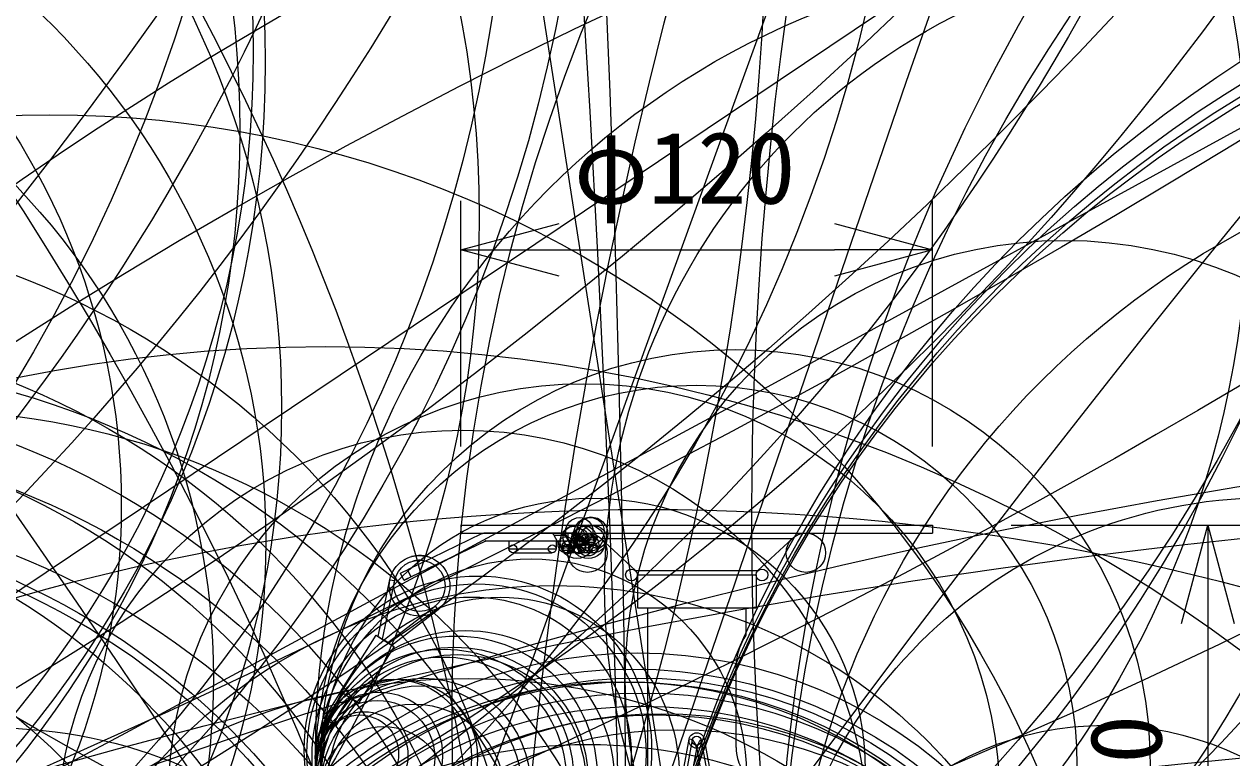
# Model space of a CAD drawing. Units: millimetres, scale not verified. Extents: x -44843 to 41510, y -28604 to 52816.
# Drawn here: x 3.24 to 33.96, y 22.52 to 41.17 of the extents above; entities that cross this region are included whole.
import ezdxf
from ezdxf.enums import TextEntityAlignment as Align

# ---------------------------------------------------------------- set-up
doc = ezdxf.new("R2010")
doc.units = ezdxf.units.MM
doc.header["$LTSCALE"] = 0.125
doc.layers.add('0-0_0', color=1, linetype='Continuous', lineweight=18)
doc.layers.add('0-4_GAIKEI', color=1, linetype='Continuous', lineweight=18)
doc.layers.add('0-5_SUNPO', color=7, linetype='Continuous')
doc.styles.add('ＭＳ ゴシック', font='')
doc.styles.get('ＭＳ ゴシック').set_extended_font_data('MS Gothic')

# ---------------------------------------------------------------- blocks, each defined once
blk = doc.blocks.new('_Open30')
at = {"layer": '0-0_0', "color": 7}
blk.add_line((0, 0), (-1, 0), dxfattribs=at)
blk.add_lwpolyline([(-1, 0.26795), (0, 0), (-1, -0.26795)], dxfattribs=at)
blk = doc.blocks.new('D3')
at = {"layer": '0-5_SUNPO'}
for p, q in [((350.8526, 89.9261), (357.1026, 89.9261)), ((355.8526, 87.4261), (355.8526, 79.3762)), ((346.553, 76.8762), (357.1026, 76.8762))]:
    blk.add_line(p, q, dxfattribs=at)
at = {"layer": '0-5_SUNPO', "xscale": 2.5, "yscale": 2.5}
for p, rotation in [((355.8526, 89.9261), 90), ((355.8526, 76.8762), 270)]:
    blk.add_blockref('_Open30', p, dxfattribs=dict(at, rotation=rotation))
at = {"layer": '0-5_SUNPO', "style": 'ＭＳ ゴシック'}
blk.add_text('130', height=1.833, rotation=90, dxfattribs=at).set_placement((355.2276, 81.3651), align=Align.BOTTOM_LEFT)
blk = doc.blocks.new('D2')
at = {"layer": '0-5_SUNPO'}
for p, q in [((336.8526, 91.9261), (336.8526, 98.1761)), ((348.8526, 91.9261), (348.8526, 98.1761)), ((339.3526, 96.9261), (346.3526, 96.9261))]:
    blk.add_line(p, q, dxfattribs=at)
at = {"layer": '0-5_SUNPO', "xscale": 2.5, "yscale": 2.5, "rotation": 180}
blk.add_blockref('_Open30', (336.8526, 96.9261), dxfattribs=at)
at = {"layer": '0-5_SUNPO', "xscale": 2.5, "yscale": 2.5}
blk.add_blockref('_Open30', (348.8526, 96.9261), dxfattribs=at)
at = {"layer": '0-5_SUNPO', "style": 'ＭＳ ゴシック'}
blk.add_text('φ120', height=1.833, dxfattribs=at).set_placement((339.7276, 97.5511), align=Align.BOTTOM_LEFT)

msp = doc.modelspace()

# ---------------------------------------------------------------- linework, layer by layer
at = {"layer": '0-0_0'}
for p, q in [((16.7736, 28.032), (16.7736, 27.832)), ((17.0688, 28.232), (17.0688, 28.032)), ((17.2697, 28.232), (17.2697, 28.032)), ((15.6736, 27.732), (16.6736, 27.732)), ((12.899, 27.031), (12.812, 27.211))]:
    msp.add_line(p, q, dxfattribs=at)
for points in [[(12.812, 27.211), (12.8641, 27.2365), (12.9911, 27.2981), (13.0782, 27.118), (14.9647, 28.03), (14.9689, 28.0315), (14.9734, 28.032), (17.2775, 28.032), (17.2775, 28.232), (14.9734, 28.232), (14.9524, 28.231), (14.9316, 28.228), (14.9112, 28.223), (14.8913, 28.2161), (14.8777, 28.2101), (12.9911, 27.2981)], [(14.9647, 28.03), (14.9743, 28.03), (13.8092, 27.4668)], [(14.983, 28.032), (14.9786, 28.0315), (14.9743, 28.03)], [(15.5736, 28.032), (15.5736, 27.832), (16.7736, 27.832)], [(13.5414, 27.6206), (13.5038, 27.632), (13.4657, 27.6414), (13.4271, 27.6489), (13.3883, 27.6545), (13.3492, 27.658), (13.3099, 27.6595), (13.2707, 27.659), (13.2315, 27.6566), (13.1925, 27.6521), (13.1537, 27.6457), (13.0981, 27.6328)], [(13.8082, 27.4676), (14.1455, 27.6309), (14.2553, 27.6843), (14.2939, 27.7034), (14.2937, 27.7033), (14.2919, 27.7025), (14.2713, 27.6928), (14.0672, 27.5947), (13.5329, 27.3359), (13.4926, 27.3161)], [(13.6901, 27.4092), (13.0878, 27.118), (13.0834, 27.1159), (12.9571, 27.055), (12.9192, 27.0368), (12.9096, 27.0323), (12.9074, 27.0312), (12.9069, 27.031), (12.9068, 27.031), (12.899, 27.031), (12.9124, 27.0376), (12.9511, 27.0565), (13.0782, 27.118)], [(13.4528, 27.5213), (13.4175, 27.5288), (13.3819, 27.5344), (13.346, 27.5379), (13.3099, 27.5395), (13.2738, 27.5391), (13.2378, 27.5367), (13.202, 27.5322), (13.1665, 27.5258), (13.1295, 27.517)], [(13.4926, 27.3161), (13.4927, 27.3161), (13.4932, 27.3163), (13.4954, 27.3173), (13.5047, 27.3217), (13.5425, 27.3397), (13.6833, 27.4074), (13.6888, 27.4101)], [(12.2436, 25.604), (12.5459, 27.0474), (12.5459, 27.0474), (12.5459, 27.0474), (12.5459, 27.0474), (12.5461, 27.0474), (12.547, 27.0472), (12.5503, 27.0465), (12.563, 27.0438), (12.6043, 27.0351), (12.6459, 27.0264), (12.6633, 27.0228), (12.3518, 25.5357)], [(12.4936, 25.4468), (13.6966, 26.375), (13.6966, 26.3749), (13.6966, 26.3749), (13.6966, 26.3749), (13.6967, 26.3747), (13.6972, 26.374), (13.6993, 26.3713), (13.7072, 26.361), (13.7329, 26.3274), (13.7589, 26.2939), (13.7699, 26.2799), (12.6022, 25.3791)], [(12.6027, 25.3795), (12.6027, 25.3794), (12.6392, 25.3563), (12.6486, 25.3503), (12.651, 25.3488), (12.6515, 25.3484), (12.6517, 25.3483), (12.6517, 25.3483), (12.6517, 25.3482), (12.6517, 25.3482), (11.7486, 23.908), (11.7441, 23.9107), (11.4746, 24.0791), (11.3293, 24.1705), (11.2955, 24.1919), (11.2917, 24.1944), (11.2912, 24.1947), (11.2911, 24.1948), (11.2911, 24.1948), (11.2911, 24.1948), (12.1942, 25.6351), (12.1975, 25.6332), (12.207, 25.6273), (12.2437, 25.6046)], [(12.1942, 25.6351), (12.1942, 25.6351), (12.1942, 25.6351), (12.1943, 25.635), (12.1948, 25.6347), (12.1986, 25.6322), (12.2324, 25.6107), (12.3777, 25.5193), (12.6472, 25.3509), (12.6517, 25.3482)], [(12.2436, 25.6043), (12.2384, 25.6075), (12.237, 25.6083), (12.2366, 25.6085), (12.2366, 25.6085), (12.2366, 25.6085), (12.2367, 25.6085), (12.237, 25.6083), (12.2382, 25.6075), (12.2431, 25.6043), (12.2623, 25.5921), (12.3327, 25.5477), (12.3327, 25.5477), (12.5175, 25.4319), (12.5847, 25.39), (12.6094, 25.3748), (12.6094, 25.3748), (12.6093, 25.3748), (12.6093, 25.3749), (12.609, 25.3751), (12.6077, 25.3759), (12.6025, 25.3793), (12.6025, 25.3793)], [(12.4946, 25.4475), (12.4234, 25.4922), (12.3521, 25.5368)], [(12.4944, 25.4475), (12.4233, 25.4921), (12.3521, 25.5367)], [(11.2911, 24.1948), (10.8661, 23.5171), (10.8661, 23.5171)], [(11.5961, 24.0036), (11.1711, 23.3258), (11.1706, 23.3261), (11.006, 23.4289), (10.9022, 23.4941), (10.8734, 23.5124), (10.8672, 23.5163), (10.8664, 23.5169), (10.8662, 23.517), (10.8661, 23.517), (10.8661, 23.517)], [(10.9545, 23.4621), (10.8949, 23.3651), (10.8371, 23.2672), (10.7271, 23.0692), (10.705, 22.9867)], [(11.0804, 23.3822), (10.9493, 23.1629), (10.8863, 23.0516)]]:
    msp.add_lwpolyline(points, dxfattribs=at)
for centre, radius in [((41.4363, 89.2387), 76.0771), ((30.8849, 22.6674), 20.2339), ((21.3308, 22.3468), 10.5501), ((20.3382, 22.3083), 9.6811), ((17.7102, 22.1896), 6.9261), ((13.2995, 26.8896), 0.77), ((13.2995, 26.8896), 0.77), ((13.2995, 26.8896), 0.77), ((15.6736, 27.832), 0.1), ((16.6736, 27.832), 0.1), ((16.1363, 22.1002), 5.474), ((13.2995, 26.8896), 0.65), ((13.2995, 26.8896), 0.65), ((14.7852, 22.7226), 4.417), ((14.7474, 22.6233), 4.3143), ((14.6239, 22.5461), 4.0594), ((15.3477, 22.0428), 4.559), ((14.2346, 22.0308), 3.5833), ((14.4592, 21.9623), 3.7913), ((13.9287, 21.9883), 3.2889), ((14.1908, 21.932), 3.3968), ((13.9052, 21.9523), 3.1273), ((14.2525, 21.8611), 3.2803), ((12.6341, 22.5304), 1.9857), ((13.3978, 21.8207), 2.7205), ((12.7757, 22.5139), 2.0015), ((13.3422, 21.8093), 2.5394), ((12.2685, 22.5708), 1.6179), ((12.2296, 22.5217), 1.4553), ((11.8909, 22.5759), 1.1123), ((13.1607, 21.5857), 2.2975), ((11.7767, 22.6153), 0.9916), ((12.3833, 21.7198), 1.5932)]:
    msp.add_circle(centre, radius, dxfattribs=at)
at = {"layer": '0-4_GAIKEI', "color": 7}
for p, q in [((14.3486, 28.432), (14.3486, 28.232)), ((14.3486, 28.432), (26.3486, 28.432)), ((26.3486, 28.432), (26.3486, 28.232)), ((14.3486, 28.232), (26.3486, 28.232)), ((18.7916, 27.2765), (17.9138, 28.0972)), ((21.9056, 27.2765), (22.7834, 28.0972)), ((18.8392, 27.1669), (18.8392, 26.332)), ((21.8581, 27.1669), (21.8581, 26.332)), ((18.8392, 26.332), (21.8581, 26.332)), ((19.0986, 26.332), (19.0986, 21.407)), ((21.5986, 26.332), (21.5986, 25.632)), ((21.3486, 22.782), (21.3486, 24.882))]:
    msp.add_line(p, q, dxfattribs=at)
at = {"layer": '0-4_GAIKEI'}
for p, q in [((16.7228, 28.1743), (16.7247, 28.1709)), ((16.9349, 27.7897), (16.7247, 28.1709)), ((17.0075, 28.1709), (17.0075, 28.232)), ((17.2178, 27.7897), (17.0075, 28.1709)), ((17.1532, 28.232), (17.2868, 27.9897)), ((17.7536, 27.9897), (17.8432, 28.1523)), ((17.9655, 28.0489), (17.8226, 27.7897)), ((17.9138, 28.0972), (22.7834, 28.0972)), ((17.2178, 27.7897), (16.9349, 27.7897)), ((17.739, 27.732), (17.0186, 27.732)), ((17.3705, 27.932), (17.6699, 27.932)), ((18.7916, 27.2765), (21.9056, 27.2765)), ((18.8392, 27.1669), (21.8581, 27.1669)), ((19.6636, 20.2813), (20.1555, 22.992)), ((19.8935, 20.2396), (20.3486, 22.7473)), ((20.3486, 22.7473), (20.8037, 20.2396)), ((20.4588, 22.977), (20.5417, 22.992)), ((20.4588, 22.977), (20.9508, 20.2663)), ((20.5417, 22.992), (21.0337, 20.2813))]:
    msp.add_line(p, q, dxfattribs=at)
for points in [[(16.7228, 28.1743), (16.7094, 28.1933), (16.692, 28.2088), (16.671, 28.2201), (16.647, 28.2274), (16.6302, 28.2302), (16.596, 28.232)], [(16.7228, 28.1743), (17.0057, 28.1743), (17.0075, 28.1709)], [(17.0057, 28.1743), (16.9943, 28.1931), (16.9722, 28.221), (16.9646, 28.2294), (16.9637, 28.2308), (16.9636, 28.2313)], [(17.7536, 27.9897), (17.4707, 27.9897), (17.6038, 28.231)], [(19.7465, 20.2663), (20.2384, 22.977), (20.1555, 22.992)], [(20.3486, 22.7473), (20.3413, 22.7776), (20.3223, 22.8381), (20.2971, 22.8956), (20.2754, 22.9333), (20.2542, 22.964), (20.2431, 22.9762), (20.2407, 22.9776), (20.2397, 22.9777), (20.2384, 22.977)], [(20.3486, 22.7473), (20.356, 22.7776), (20.3749, 22.8381), (20.4002, 22.8956), (20.4218, 22.9333), (20.4431, 22.964), (20.4541, 22.9762), (20.4566, 22.9776), (20.4575, 22.9777), (20.4588, 22.977)]]:
    msp.add_lwpolyline(points, dxfattribs=at)
at = {"layer": '0-4_GAIKEI', "color": 7}
for points in [[(21.5986, 25.632), (21.5504, 25.5485), (21.4984, 25.4495), (21.4705, 25.3905), (21.438, 25.3143), (21.4081, 25.2319), (21.3837, 25.1493), (21.3648, 25.0627), (21.3579, 25.0182), (21.3528, 24.9732), (21.3497, 24.9277), (21.3486, 24.882)], [(21.3486, 22.782), (21.3519, 22.7016), (21.3613, 22.6223), (21.3763, 22.5451), (21.3887, 22.4962), (21.4027, 22.4488), (21.4221, 22.3916), (21.4432, 22.337), (21.4808, 22.2512), (21.506, 22.1994), (21.5524, 22.1119), (21.5986, 22.032)]]:
    msp.add_lwpolyline(points, dxfattribs=at)
at = {"layer": '0-4_GAIKEI'}
for centre, radius in [((-16018.7199, 23991.7466), 28824.5057), ((13289.6789, 2087.9595), 13428.1945), ((20132.7189, -7225.9481), 21377.6929), ((-1450.4694, 2748.5427), 3089.4711), ((5647.5312, -68.8857), 5667.1293), ((4832.3418, -1620.3016), 5083.8501), ((-58.874, 1368.3064), 1356.0144), ((226.0208, 323.57), 377.0618), ((-561.8053, 17.0061), 580.3658), ((-547.2053, 6.229), 565.7648), ((-103.3492, 264.0505), 264.3729), ((26.6871, 243.4648), 232.6802), ((-68.4461, 205.8623), 201.8715), ((-37.2351, 172.7911), 163.5078), ((46.2313, 166.2122), 169.3924), ((166.1472, 116.9844), 212.8491), ((147.6743, 110.6982), 193.9774), ((86.7736, 137.2958), 163.8958), ((91.7639, 128.5923), 160.7757), ((-66.5156, 138.3592), 133.5899), ((-18.8314, 134.4713), 124.6705), ((-103.6484, 120.0213), 135.4225), ((-52.0397, 118.686), 113.4122), ((26.042, 115.7301), 115.4914), ((-94.8025, 92.1507), 107.9192), ((343.1338, -214.208), 397.7323), ((54.0915, 93.2149), 90.3223), ((10.2432, 82.95), 79.462), ((-24.8624, 84.3362), 72.4665), ((-241.6789, -141.7276), 298.1873), ((87.0161, 43.1142), 113.2267), ((25.8539, 71.4044), 78.2644), ((-47.315, 77.556), 69.9399), ((38.0281, 58.6819), 78.0006), ((141.6123, 9.7063), 126.0563), ((-22.9297, 71.1181), 60.7851), ((-62.259, 46.3367), 84.4357), ((20.705, 63.6526), 65.0417), ((-42.9075, 66.1258), 57.7461), ((113.5017, 28.6624), 91.7546), ((33.4448, 48.6706), 66.7747), ((31.1497, 49.4571), 65.3621), ((20.6308, 52.7658), 56.8383), ((11.3724, 53.0977), 54.1134), ((-35.3873, 55.1374), 44.7998), ((-5.805, 52.6795), 45.4032), ((3.2781, 51.8787), 42.0039), ((-4.67, 49.7744), 43.0968), ((-15.3102, 50.929), 41.0562), ((-21.571, 48.9192), 39.1215), ((-20.875, 46.8062), 36.4222), ((14.5131, 44.7348), 34.503), ((13.0181, 45.433), 33.0252), ((-52.5446, 9.6872), 68.1397), ((-71.3132, -11.2585), 88.4657), ((12.0087, 32.5814), 40.0083), ((63.4936, -21.2847), 93.0376), ((61.3995, 23.5972), 47.2735), ((44.6734, 4.9254), 64.07), ((-17.7012, 40.214), 27.0747), ((-17.3636, 40.4905), 26.4282), ((44.4477, 2.1954), 64.1736), ((70.844, 17.5349), 48.4415), ((-16.7214, 38.4622), 25.4523), ((-12.7955, 36.2636), 27.6122), ((11.4957, 37.0737), 26.0906), ((9.4715, 36.9246), 24.9193), ((66.0645, 17.0269), 43.6387), ((35.3471, -1.2598), 55.8553), ((75.6455, -80.3756), 134.711), ((-13.128, 31.4211), 22.9174), ((55.8188, -38.8319), 92.4836), ((-12.0117, 28.9352), 17.7258), ((-9.1989, 28.0162), 18.59), ((52.659, 11.531), 34.127), ((51.5861, 11.5394), 33.0542), ((51.0566, 11.5309), 32.5206), ((50.7141, 11.5331), 32.1781), ((34.2852, 26.8721), 16.2803), ((-10.0291, 24.5581), 18.0854), ((3.8953, 11.5817), 27.2889), ((44.5583, 16.6583), 21.8418), ((-4.0599, 15.9893), 20.0865), ((29.7001, 24.5032), 11.1705), ((-4.369, 13.8384), 19.6416), ((10.9072, -5.9343), 38.9097), ((-85.5325, -71.2287), 104.0286), ((-2.6799, 11.8128), 20.78), ((17.4803, 21.4577), 10.572), ((-4.1068, 12.1041), 19.7101), ((-77.9689, -56.1697), 87.5808), ((61.1823, -132.8947), 164.5236), ((0.5768, 12.167), 19.1935), ((-4.7967, 12.2781), 18.7208), ((14.3954, 20.536), 10.3114), ((-4.1617, 11.0284), 19.6547), ((53.9577, -155.4656), 184.6074), ((-4.3035, 9.3899), 19.686), ((-6.0323, 11.7523), 17.364), ((34.9066, 16.5838), 12.5478), ((19.1024, -29.5013), 58.3342), ((-4.4816, 10.3098), 18.3141), ((17.3628, 28.2777), 0.3466), ((17.6554, 28.2109), 0.4298), ((17.6457, 28.2777), 0.3466), ((-4.4816, 10.3098), 18.1141), ((17.3035, 28.0109), 0.4298), ((17.2286, 28.1291), 0.2793), ((17.5863, 28.0109), 0.4298), ((17.3782, 28.1346), 0.2028), ((17.5115, 28.1291), 0.2793), ((17.7147, 28.0777), 0.3466), ((17.0263, 27.9346), 0.2028), ((17.0793, 27.8692), 0.1645), ((16.9648, 28.2307), 0.00137), ((17.3092, 27.9346), 0.2028), ((17.3621, 27.8692), 0.1645), ((17.3626, 28.0458), 0.1216), ((17.3658, 28.0423), 0.1168), ((17.4311, 28.0692), 0.1645), ((17.3873, 28.0382), 0.1109), ((17.3793, 28.0262), 0.0959), ((17.3731, 28.017), 0.0854), ((17.3855, 28.0298), 0.0976), ((17.5805, 27.9291), 0.2793), ((17.3684, 27.9978), 0.0656), ((17.3902, 28.0007), 0.0682), ((17.6454, 28.0458), 0.1216), ((17.6486, 28.0423), 0.1168), ((17.6621, 28.0262), 0.0959), ((17.6683, 28.0298), 0.0976), ((17.7145, 27.8458), 0.1216), ((17.7177, 27.8423), 0.1168), ((17.673, 28.0007), 0.0682), ((17.0354, 27.8382), 0.1109), ((17.0213, 27.817), 0.0854), ((17.0165, 27.7978), 0.0656), ((17.3183, 27.8382), 0.1109), ((17.3041, 27.817), 0.0854), ((17.2993, 27.7978), 0.0656), ((17.7312, 27.8262), 0.0959), ((17.7374, 27.8298), 0.0976), ((17.7421, 27.8007), 0.0682), ((-7.2521, 11.0299), 16.2151), ((16.6951, 13.4455), 13.45), ((-9.7594, 10.869), 14.4682), ((18.8427, 13.2467), 11.937), ((-82.9427, -112.4421), 137.1638), ((18.7, 12.8201), 11.9539), ((14.5347, 8.7561), 15.7769), ((18.4281, 12.8355), 11.617), ((18.6223, 12.9711), 11.4714), ((18.8801, 13.169), 11.3771), ((18.9694, 12.8347), 11.3293), ((18.9582, 12.563), 11.2674), ((55.1018, -195.938), 219.4357), ((19.2893, 12.7514), 10.8565), ((19.443, 12.8863), 10.7515), ((30.727, 15.3867), 7.9568), ((-61.3698, -43.9176), 67.15), ((2.4655, 10.9453), 12.331), ((19.8565, 12.4809), 10.7502), ((20.3486, 22.957), 0.1962), ((20.3486, 22.9523), 0.1129), ((-7.5907, 11.8091), 11.0184), ((17.575, 10.1639), 12.6912)]:
    msp.add_circle(centre, radius, dxfattribs=at)
at = {"layer": '0-4_GAIKEI', "color": 7}
for centre, radius in [((17.5723, 27.732), 0.5), ((23.1249, 27.732), 0.5), ((18.6892, 27.1669), 0.15), ((22.0081, 27.1669), 0.15)]:
    msp.add_circle(centre, radius, dxfattribs=at)

# ---------------------------------------------------------------- block references
at = {"layer": '0-5_SUNPO'}
for name in ['D2', 'D3']:
    msp.add_blockref(name, (-322.5039, -61.4941), dxfattribs=at)

doc.saveas('drawing.dxf')
